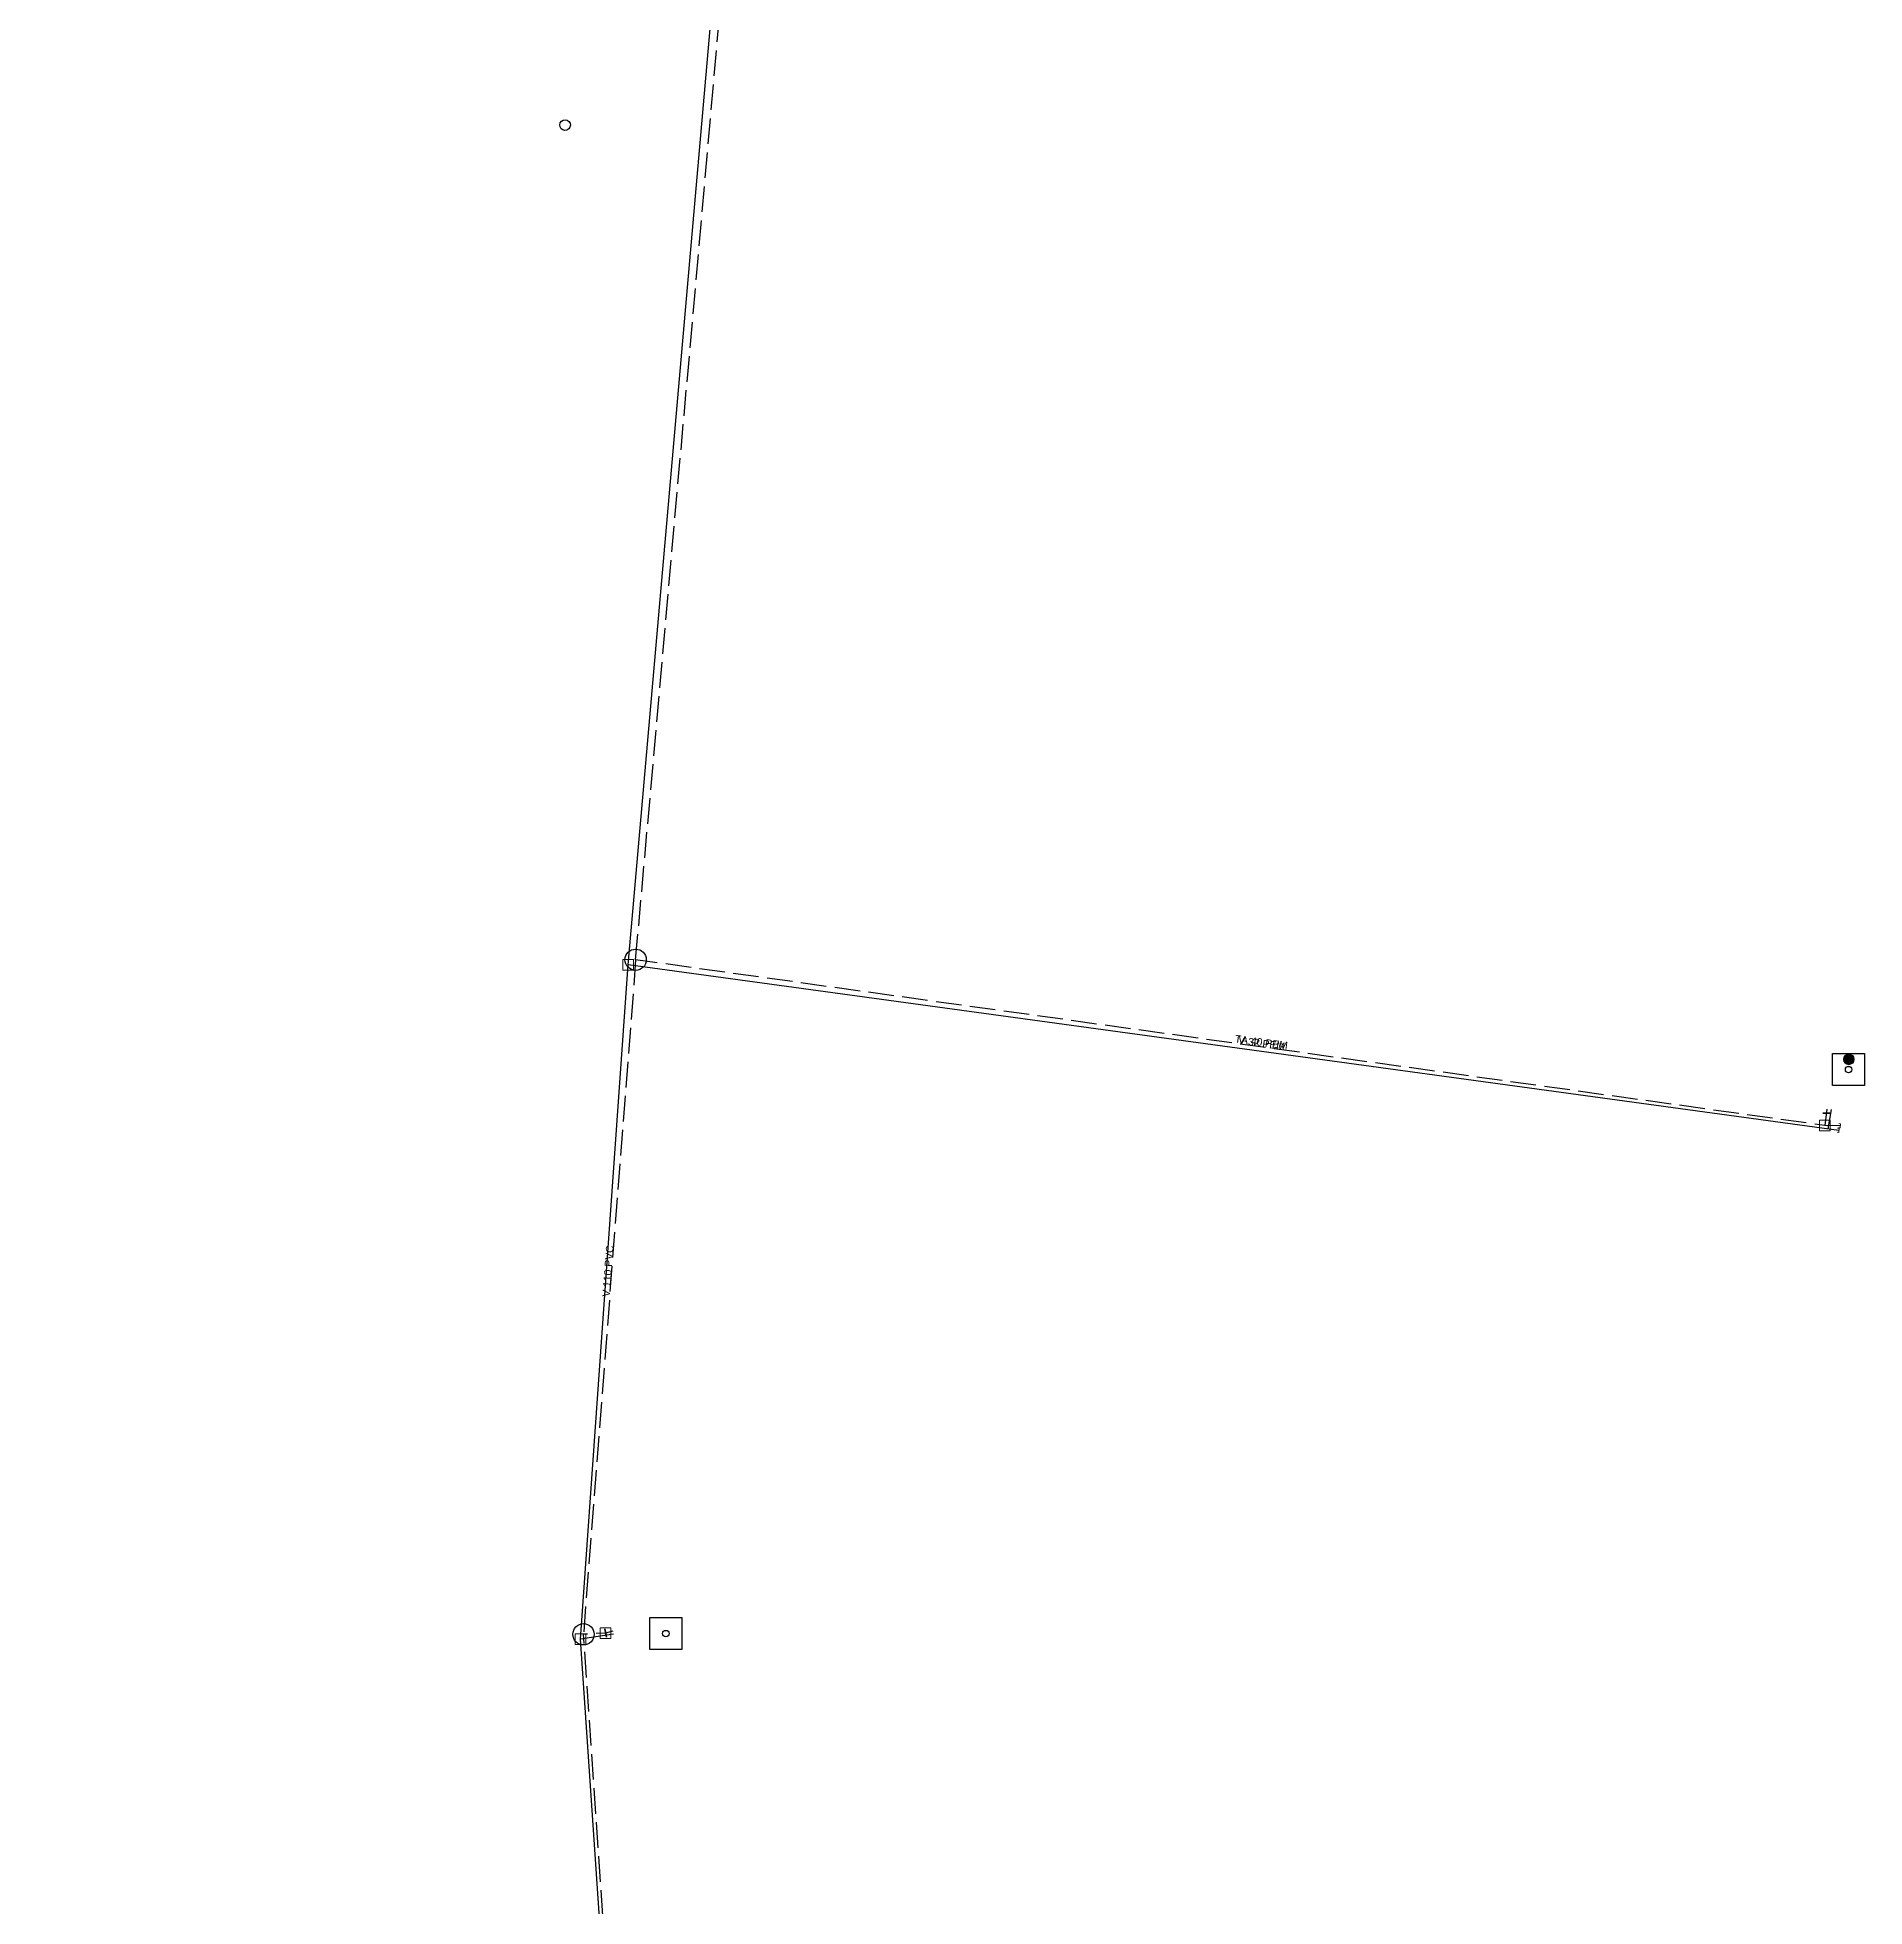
# Model space of a CAD drawing. Header units: metres. Extents: x 119005 to 120452, y 6146783 to 6149515.
# Drawn here: x 119761.9 to 119933.3, y 6147895.3 to 6148070.6 of the extents above; entities that cross this region are included whole.
import ezdxf

# ---------------------------------------------------------------- set-up
doc = ezdxf.new("R2010")
doc.units = ezdxf.units.M
doc.header["$LTSCALE"] = 0.4
for name, pattern in [('Heldragen__skalber__', [0]), ('Streckad', [8, 6, -2]), ('Streckad2', [6, 4, -2]), ('Tryckled', [0])]:
    doc.linetypes.add(name, pattern=pattern)
for name, color, linetype in [('LTA_POINT', 243, 'Continuous'), ('P_POINT', 243, 'Continuous'), ('SAG_POINT', 243, 'Continuous'), ('ST_LINE', 243, 'Tryckled'), ('SV_LINE', 173, 'Streckad2'), ('TA_LINE', 243, 'S-TRYCKLEDN'), ('TA_TEXT', 7, 'Continuous'), ('TADS_POINT', 243, 'Continuous'), ('TPL_POINT', 243, 'Continuous'), ('TPP_POINT', 243, 'Continuous'), ('V_LINE', 173, 'Streckad'), ('V_TEXT', 7, 'Continuous'), ('VAG_POINT', 173, 'Continuous'), ('VPL_POINT', 173, 'Continuous'), ('VPP_POINT', 173, 'Continuous'), ('VSV_POINT', 173, 'Continuous')]:
    doc.layers.add(name, color=color, linetype=linetype)
doc.styles.add('ISO', font='iso.shx')
doc.styles.add('Standard_CAD', font='ARIAL.TTF', dxfattribs={"height": 0.2})
doc.linetypes.add('S-TRYCKLEDN', pattern='A,10,0,["V",ISO,S=2,R=90,X=0,Y=-0.571]', length=10)

# ---------------------------------------------------------------- blocks, each defined once
blk = doc.blocks.new('Rektangel')
at = {"color": 0, "linetype": 'Heldragen__skalber__', "lineweight": 0, "flags": 128}
blk.add_lwpolyline([(-0.5, -0.5), (-0.5, 0.5), (0.5, 0.5), (0.5, -0.5), (-0.5, -0.5)], dxfattribs=at)
blk = doc.blocks.new('Övr__transformator_')
at = {"color": 0, "linetype": 'Heldragen__skalber__', "lineweight": 25, "flags": 128}
blk.add_lwpolyline([(-0.5, 0.5), (0.5, 0.5), (0.5, -0.5), (-0.5, -0.5), (-0.5, 0.5)], dxfattribs=at)
at = {"color": 0, "linetype": 'Heldragen__skalber__', "lineweight": 25}
blk.add_circle((0, 0), 0.1, dxfattribs=at)
blk = doc.blocks.new('Cirkel')
blk.add_ellipse((0, 0), major_axis=(0.5, 0), ratio=1)
blk = doc.blocks.new('Ventil')
at = {"color": 0, "linetype": 'Heldragen__skalber__', "lineweight": 35, "flags": 128}
blk.add_lwpolyline([(-0.4, 0), (0.4, 0)], dxfattribs=at)
blk = doc.blocks.new('Propp')
at = {"color": 0, "linetype": 'Heldragen__skalber__', "lineweight": 9, "flags": 128}
blk.add_lwpolyline([(-0.4, -0.3), (-0.4, 0), (0.4, 0), (0.4, -0.3)], dxfattribs=at)
blk = doc.blocks.new('Cirkel_fylld__skalber__')
blk.add_hatch(color=0).paths.add_polyline_path([(0.5, 0, 1), (-0.5, 0, 1)], flags=0)
at = {"color": 0, "linetype": 'Heldragen__skalber__', "lineweight": 0, "flags": 128}
blk.add_lwpolyline([(0.5, 0, 1), (-0.5, 0, 1), (0.5, 0)], format="xyb", dxfattribs=at)

msp = doc.modelspace()

# ---------------------------------------------------------------- linework, layer by layer
at = {"layer": 'ST_LINE', "flags": 128}
for points in [[(119930.14, 6147970.05), (119929.82, 6147968.24)], [(119815.92, 6147920.84), (119812.83, 6147920.38)]]:
    msp.add_lwpolyline(points, dxfattribs=at)
at = {"layer": 'SV_LINE', "flags": 128}
for points in [[(119929.73, 6147970.09), (119929.52, 6147968.54)], [(119815.88, 6147921.13), (119815.19, 6147920.95), (119813.12, 6147920.84)]]:
    msp.add_lwpolyline(points, dxfattribs=at)
at = {"layer": 'TA_LINE', "flags": 128}
for points in [[(119827.86, 6147730.54), (119824.22, 6147756.94), (119821.24, 6147784.54), (119818.75, 6147820.09), (119818.66, 6147822.85), (119816.82, 6147862.15), (119812.83, 6147920.38), (119817.32, 6147983.61), (119834.53, 6148180.22), (119821.11, 6148181.97), (119821.17, 6148184.99), (119823.05, 6148270.17), (119804.41, 6148367.87), (119761.9, 6148454.05)], [(119930.86, 6147968.09), (119817.32, 6147983.61)]]:
    msp.add_lwpolyline(points, dxfattribs=at)
at = {"layer": 'V_LINE', "flags": 128}
for points in [[(119818.01, 6147984.08), (119835.55, 6148181.17)], [(119818.01, 6147984.08), (119813.12, 6147920.84)], [(119930.98, 6147968.51), (119929.52, 6147968.54), (119818.01, 6147984.08)], [(119817.13, 6147862.52), (119813.12, 6147920.84)]]:
    msp.add_lwpolyline(points, dxfattribs=at)

# ---------------------------------------------------------------- block references
at = {"layer": 'LTA_POINT', "xscale": 3, "yscale": 3}
for p in [(119931.76, 6147973.79), (119820.84, 6147920.91)]:
    msp.add_blockref('Övr__transformator_', p, dxfattribs=at)
at = {"layer": 'P_POINT', "rotation": 358.22774052}
msp.add_blockref('Cirkel', (119811.39, 6148062.34), dxfattribs=at)
at = {"layer": 'SAG_POINT'}
msp.add_blockref('Rektangel', (119817.32, 6147983.61), dxfattribs=at)
at = {"layer": 'TADS_POINT'}
msp.add_blockref('Cirkel_fylld__skalber__', (119931.79, 6147974.74), dxfattribs=at)
at = {"layer": 'TPL_POINT'}
for p in [(119817.32, 6147983.61), (119812.83, 6147920.38)]:
    msp.add_blockref('Rektangel', p, dxfattribs=at)
at = {"layer": 'TPP_POINT', "xscale": 0.5, "yscale": 0.5, "rotation": 264.0492141571411}
msp.add_blockref('Propp', (119930.86, 6147968.09), dxfattribs=at)
at = {"layer": 'VAG_POINT', "xscale": 2, "yscale": 2}
for p in [(119818.01, 6147984.08), (119813.12, 6147920.84)]:
    msp.add_blockref('Cirkel', p, dxfattribs=at)
at = {"layer": 'VPL_POINT'}
for p in [(119929.52, 6147968.54), (119815.19, 6147920.95)]:
    msp.add_blockref('Rektangel', p, dxfattribs=at)
at = {"layer": 'VPP_POINT', "xscale": 0.5, "yscale": 0.5, "rotation": 267.644040199272}
msp.add_blockref('Propp', (119930.98, 6147968.51), dxfattribs=at)
at = {"layer": 'VSV_POINT'}
msp.add_blockref('Ventil', (119929.73, 6147969.69), dxfattribs=at)
at = {"layer": 'VSV_POINT', "rotation": 101.4669806327702}
msp.add_blockref('Ventil', (119815.19, 6147920.95), dxfattribs=at)

# ---------------------------------------------------------------- texts
at = {"layer": 'TA_TEXT', "style": 'Standard_CAD'}
msp.add_text('TA 40 PEM', height=0.7, rotation=-7.7831, dxfattribs=at).set_placement((119874.16, 6147976.35))
at = {"layer": 'V_TEXT', "style": 'Standard_CAD'}
for s, rotation, p in [('V 32 PEM', -7.9357, (119874.49, 6147976.21)), ('V 110 PVC', 85.5817, (119815.57, 6147952.46))]:
    msp.add_text(s, height=0.7, rotation=rotation, dxfattribs=at).set_placement(p)

doc.saveas('drawing.dxf')
